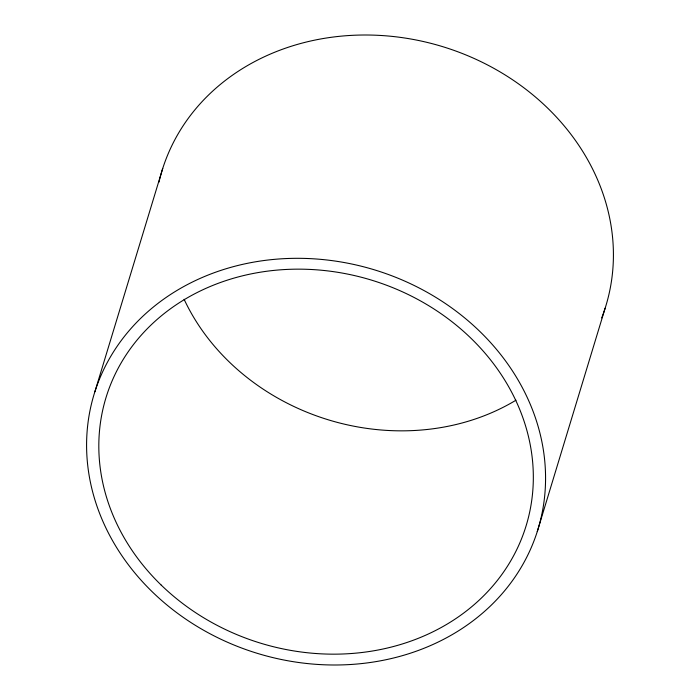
<?xml version="1.0" encoding="UTF-8"?>
<svg xmlns="http://www.w3.org/2000/svg" width="700" height="700" viewBox="0 0 700 700"><rect width="100%" height="100%" fill="white"/><g stroke="black" fill="none" stroke-linecap="round" stroke-linejoin="round"><path stroke-width="1.05" d="M94.885 391.729L162.732 168.42M537.267 531.58A231.989 200.498 16.9 0 0 258.457 261.328A231.989 200.498 16.9 0 0 152.504 592.051A231.989 200.498 16.9 0 0 537.267 531.58L605.115 308.271M158.935 182.219A231.989 200.498 16.9 0 1 442.829 46.699A231.989 200.498 16.9 0 1 601.711 317.922M515.97 400.199A219.616 189.805 16.9 0 1 184.109 299.294M161.227 585.104A219.616 189.805 16.9 0 0 525.472 527.852A219.616 189.805 16.9 0 0 261.529 272.011A219.616 189.805 16.9 0 0 161.227 585.104"/></g></svg>
